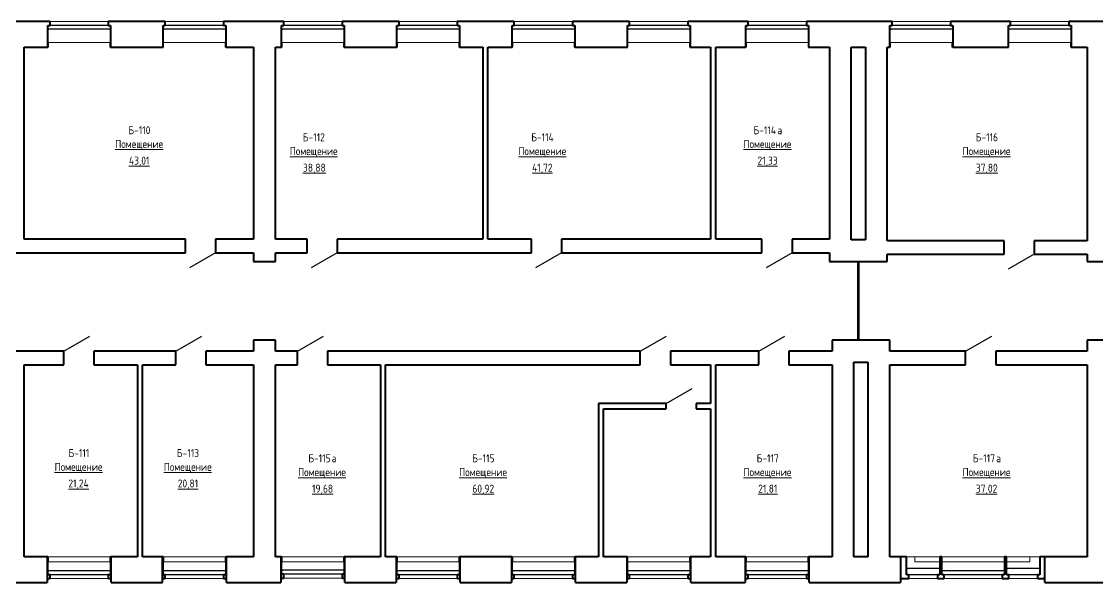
# Model space of a CAD drawing. Header units: millimetres. Extents: x -24 to 373619, y 275 to 149465.
# Drawn here: x 29731 to 63333, y 2775 to 20295 of the extents above; entities that cross this region are included whole.
import ezdxf

# ---------------------------------------------------------------- set-up
doc = ezdxf.new("R2010")
doc.units = ezdxf.units.MM
for name, color, linetype, lineweight in [('Двери', 7, 'Continuous', 18), ('Каркас_Импост', 7, 'Continuous', 30), ('Марки помещений', 7, 'Continuous', 18), ('Окна', 7, 'Continuous', 18), ('Остекление', 7, 'Continuous', 30), ('Панель', 7, 'Continuous', 30), ('Стены', 7, 'Continuous', 18), ('Стены разрез', 7, 'Continuous', 40)]:
    doc.layers.add(name, color=color, linetype=linetype, lineweight=lineweight)
doc.styles.add('GOST Common_1', font='GOST Common.ttf', dxfattribs={"width": 0.9, "height": 250})

# ---------------------------------------------------------------- blocks, each defined once
blk = doc.blocks.new('ИРНИТУ-Окно-ГОСТ23166-99_4_2_Створки - 1920 x 2350-934199-001_Весь этаж')
at = {"layer": 'Каркас_Импост'}
for p, q in [((-1018.1, 220), (941.9, 220)), ((-1018.1, 220), (-1018.1, 100)), ((-1018.1, 220), (-983.1, 220)), ((-1018.1, 100), (941.9, 100)), ((-1018.1, 100), (-983.1, 100)), ((941.9, 220), (906.9, 220)), ((941.9, 100), (906.9, 100)), ((941.9, 220), (941.9, 100))]:
    blk.add_line(p, q, dxfattribs=at)
blk = doc.blocks.new('ИРНИТУ-Окно-ГОСТ23166-99_4_2_Створки - 1920 x 2350-287669-001_Весь этаж')
at = {"layer": 'Каркас_Импост'}
for p, q in [((-1018.1, 210), (941.9, 210)), ((-1018.1, 210), (-1018.1, 90)), ((-1018.1, 210), (-983.1, 210)), ((-1018.1, 90), (941.9, 90)), ((-1018.1, 90), (-983.1, 90)), ((941.9, 210), (906.9, 210)), ((941.9, 90), (906.9, 90)), ((941.9, 210), (941.9, 90))]:
    blk.add_line(p, q, dxfattribs=at)
blk = doc.blocks.new('ИРНИТУ-Окно-ГОСТ23166-99_2_1_Створка - 1000 x 2350-1081117-001_Весь этаж')
at = {"layer": 'Каркас_Импост'}
for p, q in [((-1018.1, 220), (21.9, 220)), ((-1018.1, 220), (-1018.1, 20)), ((-1018.1, 220), (-983.1, 220)), ((-1018.1, 20), (21.9, 20)), ((-1018.1, 20), (-983.1, 20)), ((21.9, 220), (-13.1, 220)), ((21.9, 20), (-13.1, 20)), ((21.9, 220), (21.9, 20))]:
    blk.add_line(p, q, dxfattribs=at)
blk = doc.blocks.new('ИРНИТУ_Дверь_Однопольная_ДеревяннаяВнутренняя_филенчатая - 900х2080 без верха-1341253-001_Весь этаж')
at = {"layer": 'Панель'}
blk.add_line((-470, 210), (344, 680), dxfattribs=at)
blk = doc.blocks.new('ИРНИТУ_Дверь_Однопольная_ДеревяннаяВнутренняя_филенчатая - 900х2080 без верха-1341261-001_Весь этаж')
at = {"layer": 'Панель'}
blk.add_line((-470, 80), (344, 550), dxfattribs=at)
blk = doc.blocks.new('ИРНИТУ-Окно-ГОСТ23166-99_4_2_Створки - 1920 x 2350-415137-001_Весь этаж')
at = {"layer": 'Каркас_Импост'}
for p, q in [((-1018.1, -160), (941.9, -160)), ((-1018.1, -280), (-1018.1, -160)), ((-1018.1, -160), (-983.1, -160)), ((-1018.1, -280), (941.9, -280)), ((-1018.1, -280), (-983.1, -280)), ((941.9, -160), (906.9, -160)), ((941.9, -280), (906.9, -280)), ((941.9, -280), (941.9, -160))]:
    blk.add_line(p, q, dxfattribs=at)
blk = doc.blocks.new('Противодымная перегородка Тип2 - Противодымная перегородка Тип2-1192279-001_Весь этаж')
at = {"layer": 'Каркас_Импост'}
for p, q in [((-1128, 25), (-1228, 25)), ((-1228, 25), (-1228, -25)), ((-1128, 10), (-1128, 25)), ((-1018, 25), (-1118, 25)), ((-1118, 25), (-1118, 10)), ((-1018, 10), (-1018, 25)), ((-5, 25), (-105, 25)), ((-105, 25), (-105, 10)), ((-5, -25), (-5, 25)), ((105, 25), (5, 25)), ((5, 25), (5, -25)), ((105, 10), (105, 25)), ((1118, 25), (1018, 25)), ((1018, 25), (1018, 10)), ((1118, 10), (1118, 25)), ((1228, 25), (1128, 25)), ((1128, 25), (1128, 10)), ((1228, -25), (1228, 25)), ((-1228, -25), (-1128, -25)), ((-1128, -25), (-1128, -10)), ((-1118, -10), (-1118, -25)), ((-1118, -25), (-1018, -25)), ((-1018, -25), (-1018, -10)), ((-105, -10), (-105, -25)), ((-105, -25), (-5, -25)), ((5, -25), (105, -25)), ((105, -25), (105, -10)), ((1018, -10), (1018, -25)), ((1018, -25), (1118, -25)), ((1118, -25), (1118, -10)), ((1128, -10), (1128, -25)), ((1128, -25), (1228, -25))]:
    blk.add_line(p, q, dxfattribs=at)
at = {"layer": 'Каркас_Импост', "lineweight": 18}
for p, q in [((-1018, 25), (-105, 25)), ((105, 25), (1018, 25)), ((-105, -25), (-1018, -25)), ((1018, -25), (105, -25))]:
    blk.add_line(p, q, dxfattribs=at)
at = {"layer": 'Остекление', "lineweight": 18}
for p, q in [((-1128, 10), (-50, 10)), ((-1128, 10), (-1128, -10)), ((-50, -10), (-50, 10)), ((50, 10), (1128, 10)), ((50, 10), (50, -10)), ((1128, -10), (1128, 10)), ((-50, -10), (-1128, -10)), ((1128, -10), (50, -10))]:
    blk.add_line(p, q, dxfattribs=at)

msp = doc.modelspace()

# ---------------------------------------------------------------- linework, layer by layer
at = {"layer": 'Стены'}
for p, q in [((30621, 20295), (32441, 20295)), ((34221, 20295), (36041, 20295)), ((37921, 20295), (39741, 20295)), ((41521, 20295), (43341, 20295)), ((45121, 20295), (46941, 20295)), ((48721, 20295), (50541, 20295)), ((52421, 20295), (54241, 20295)), ((56921, 20295), (58741, 20295)), ((60621, 20295), (62441, 20295)), ((30570, 19495), (30551, 19495)), ((30570, 19495), (30570, 19645)), ((30570, 19645), (32490, 19645)), ((32490, 19645), (32490, 19495)), ((32511, 19495), (32490, 19495)), ((34170, 19495), (34151, 19495)), ((34170, 19495), (34170, 19645)), ((34170, 19645), (36090, 19645)), ((36090, 19645), (36090, 19495)), ((36111, 19495), (36090, 19495)), ((37870, 19495), (37851, 19495)), ((37870, 19495), (37870, 19645)), ((37870, 19645), (39790, 19645)), ((39790, 19645), (39790, 19495)), ((39811, 19495), (39790, 19495)), ((41470, 19495), (41451, 19495)), ((41470, 19495), (41470, 19645)), ((41470, 19645), (43390, 19645)), ((43390, 19645), (43390, 19495)), ((43411, 19495), (43390, 19495)), ((45070, 19495), (45051, 19495)), ((45070, 19495), (45070, 19645)), ((45070, 19645), (46990, 19645)), ((46990, 19645), (46990, 19495)), ((47011, 19495), (46990, 19495)), ((48670, 19495), (48651, 19495)), ((48670, 19495), (48670, 19645)), ((48670, 19645), (50590, 19645)), ((50590, 19645), (50590, 19495)), ((50611, 19495), (50590, 19495)), ((52375, 19495), (52351, 19495)), ((52375, 19495), (52375, 19645)), ((52375, 19645), (54295, 19645)), ((54295, 19645), (54295, 19495)), ((54311, 19495), (54295, 19495)), ((56870, 19495), (56851, 19495)), ((56870, 19495), (56870, 19645)), ((56870, 19645), (58790, 19645)), ((58790, 19645), (58790, 19495)), ((58811, 19495), (58790, 19495)), ((60570, 19495), (60551, 19495)), ((60570, 19495), (60570, 19645)), ((60570, 19645), (62490, 19645)), ((62490, 19645), (62490, 19495)), ((62511, 19495), (62490, 19495)), ((30551, 3575), (32511, 3575)), ((30571, 3425), (30571, 3575)), ((32491, 3425), (30571, 3425)), ((32491, 3575), (32491, 3425)), ((34151, 3575), (36111, 3575)), ((34171, 3425), (34171, 3575)), ((36091, 3425), (34171, 3425)), ((36091, 3575), (36091, 3425)), ((37851, 3575), (39811, 3575)), ((37871, 3425), (37871, 3575)), ((39791, 3425), (37871, 3425)), ((39791, 3575), (39791, 3425)), ((41451, 3575), (43411, 3575)), ((41471, 3425), (41471, 3575)), ((43391, 3425), (41471, 3425)), ((43391, 3575), (43391, 3425)), ((45051, 3575), (47011, 3575)), ((45071, 3425), (45071, 3575)), ((46991, 3425), (45071, 3425)), ((46991, 3575), (46991, 3425)), ((48651, 3575), (50611, 3575)), ((48671, 3425), (48671, 3575)), ((50591, 3425), (48671, 3425)), ((50591, 3575), (50591, 3425)), ((52351, 3575), (54311, 3575)), ((52371, 3425), (52371, 3575)), ((54291, 3425), (52371, 3425)), ((54291, 3575), (54291, 3425)), ((57371, 3575), (58411, 3575)), ((57626, 3425), (57626, 3575)), ((58411, 3425), (57626, 3425)), ((58471, 3575), (60431, 3575)), ((60431, 3425), (58471, 3425)), ((60491, 3575), (61531, 3575)), ((61226, 3425), (60491, 3425)), ((61226, 3575), (61226, 3425)), ((32441, 2895), (30621, 2895)), ((36041, 2895), (34221, 2895)), ((39741, 2915), (37921, 2915)), ((43341, 2895), (41521, 2895)), ((46941, 2895), (45121, 2895)), ((50541, 2895), (48721, 2895)), ((54241, 2895), (52421, 2895)), ((58341, 2895), (57441, 2895)), ((60361, 2895), (58541, 2895)), ((61461, 2895), (60561, 2895))]:
    msp.add_line(p, q, dxfattribs=at)
at = {"layer": 'Стены разрез'}
for p, q in [((30621, 20295), (29141, 20295)), ((30551, 19495), (30551, 20175)), ((30551, 20175), (30621, 20175)), ((30621, 20175), (30621, 20295)), ((34221, 20295), (32441, 20295)), ((32441, 20295), (32441, 20175)), ((32441, 20175), (32511, 20175)), ((32511, 20175), (32511, 19495)), ((34151, 19495), (34151, 20175)), ((34151, 20175), (34221, 20175)), ((34221, 20175), (34221, 20295)), ((37921, 20295), (36041, 20295)), ((36041, 20295), (36041, 20175)), ((36041, 20175), (36111, 20175)), ((36111, 20175), (36111, 19495)), ((37851, 19495), (37851, 20175)), ((37851, 20175), (37921, 20175)), ((37921, 20175), (37921, 20295)), ((41521, 20295), (39741, 20295)), ((39741, 20295), (39741, 20175)), ((39741, 20175), (39811, 20175)), ((39811, 20175), (39811, 19495)), ((41451, 19495), (41451, 20175)), ((41451, 20175), (41521, 20175)), ((41521, 20175), (41521, 20295)), ((45121, 20295), (43341, 20295)), ((43341, 20295), (43341, 20175)), ((43341, 20175), (43411, 20175)), ((43411, 20175), (43411, 19495)), ((45051, 19495), (45051, 20175)), ((45051, 20175), (45121, 20175)), ((45121, 20175), (45121, 20295)), ((48721, 20295), (46941, 20295)), ((46941, 20295), (46941, 20175)), ((46941, 20175), (47011, 20175)), ((47011, 20175), (47011, 19495)), ((48651, 19495), (48651, 20175)), ((48651, 20175), (48721, 20175)), ((48721, 20175), (48721, 20295)), ((52421, 20295), (50541, 20295)), ((50541, 20295), (50541, 20175)), ((50541, 20175), (50611, 20175)), ((50611, 20175), (50611, 19495)), ((52351, 19495), (52351, 20175)), ((52351, 20175), (52421, 20175)), ((52421, 20175), (52421, 20295)), ((56921, 20295), (54241, 20295)), ((54241, 20295), (54241, 20175)), ((54241, 20175), (54311, 20175)), ((54311, 20175), (54311, 19495)), ((56851, 19495), (56851, 20175)), ((56851, 20175), (56921, 20175)), ((56921, 20175), (56921, 20295)), ((60621, 20295), (58741, 20295)), ((58741, 20295), (58741, 20175)), ((58741, 20175), (58811, 20175)), ((58811, 20175), (58811, 19495)), ((60551, 19495), (60551, 20175)), ((60551, 20175), (60621, 20175)), ((60621, 20175), (60621, 20295)), ((63721, 20295), (62441, 20295)), ((62441, 20295), (62441, 20175)), ((62441, 20175), (62511, 20175)), ((62511, 20175), (62511, 19495)), ((29811, 19495), (30551, 19495)), ((29811, 13495), (29811, 19495)), ((32511, 19495), (34151, 19495)), ((36111, 19495), (36978, 19495)), ((36978, 19495), (36978, 13495)), ((37658, 19495), (37851, 19495)), ((37658, 13495), (37658, 19495)), ((39811, 19495), (41451, 19495)), ((43411, 19495), (44138, 19495)), ((44138, 19495), (44138, 13495)), ((44298, 19495), (45051, 19495)), ((44298, 13495), (44298, 19495)), ((47011, 19495), (48651, 19495)), ((50611, 19495), (51251, 19495)), ((51251, 19495), (51251, 13495)), ((51411, 19495), (52351, 19495)), ((51411, 13495), (51411, 19495)), ((54311, 19495), (54966, 19495)), ((54966, 19495), (54966, 13495)), ((55646, 19495), (56086, 19495)), ((55646, 13476), (55646, 19495)), ((56086, 19495), (56086, 13476)), ((56766, 19495), (56851, 19495)), ((56766, 13447), (56766, 19495)), ((58811, 19495), (60551, 19495)), ((62511, 19495), (63016, 19495)), ((63016, 19495), (63016, 13447)), ((34848, 13495), (29811, 13495)), ((34848, 13075), (34848, 13495)), ((36978, 13495), (35788, 13495)), ((35788, 13495), (35788, 13075)), ((38648, 13495), (37658, 13495)), ((38648, 13075), (38648, 13495)), ((44138, 13495), (39588, 13495)), ((39588, 13495), (39588, 13075)), ((45656, 13495), (44298, 13495)), ((45656, 13075), (45656, 13495)), ((51251, 13495), (46596, 13495)), ((46596, 13495), (46596, 13075)), ((52856, 13495), (51411, 13495)), ((52856, 13075), (52856, 13495)), ((54966, 13495), (53796, 13495)), ((53796, 13495), (53796, 13075)), ((56086, 13476), (55646, 13476)), ((60416, 13447), (56766, 13447)), ((60416, 13027), (60416, 13447)), ((63016, 13447), (61356, 13447)), ((61356, 13447), (61356, 13027)), ((28588, 13075), (34848, 13075)), ((35788, 13075), (36978, 13075)), ((36978, 13075), (36978, 12796)), ((36978, 12796), (37658, 12796)), ((37658, 13075), (38648, 13075)), ((37658, 12796), (37658, 13075)), ((39588, 13075), (45656, 13075)), ((46596, 13075), (52856, 13075)), ((53796, 13075), (54966, 13075)), ((54966, 13075), (54966, 12796)), ((54966, 12796), (56766, 12796)), ((56766, 12796), (56766, 13027)), ((56766, 13027), (60416, 13027)), ((61356, 13027), (63016, 13027)), ((63016, 13027), (63016, 12796)), ((63016, 12796), (63696, 12796)), ((36978, 10340), (36978, 9995)), ((37658, 10340), (36978, 10340)), ((37658, 9995), (37658, 10340)), ((56846, 10340), (55046, 10340)), ((55046, 10340), (55046, 9995)), ((56846, 9995), (56846, 10340)), ((63016, 10340), (63016, 9995)), ((63696, 10340), (63016, 10340)), ((31048, 9995), (28788, 9995)), ((31048, 9575), (31048, 9995)), ((34548, 9995), (31988, 9995)), ((31988, 9995), (31988, 9575)), ((34548, 9575), (34548, 9995)), ((36978, 9995), (35488, 9995)), ((35488, 9995), (35488, 9575)), ((38348, 9995), (37658, 9995)), ((38348, 9575), (38348, 9995)), ((49056, 9995), (39288, 9995)), ((39288, 9995), (39288, 9575)), ((49056, 9575), (49056, 9995)), ((52756, 9995), (49996, 9995)), ((49996, 9995), (49996, 9575)), ((52756, 9575), (52756, 9995)), ((55046, 9995), (53696, 9995)), ((53696, 9995), (53696, 9575)), ((59216, 9995), (56846, 9995)), ((59216, 9575), (59216, 9995)), ((63016, 9995), (60156, 9995)), ((60156, 9995), (60156, 9575)), ((29811, 9575), (31048, 9575)), ((29811, 3575), (29811, 9575)), ((31988, 9575), (33351, 9575)), ((33351, 9575), (33351, 3575)), ((33511, 9575), (34548, 9575)), ((33511, 3575), (33511, 9575)), ((35488, 9575), (36978, 9575)), ((36978, 9575), (36978, 3575)), ((37658, 9575), (38348, 9575)), ((37658, 3575), (37658, 9575)), ((39288, 9575), (40938, 9575)), ((40938, 9575), (40938, 3575)), ((41098, 9575), (49056, 9575)), ((41098, 3575), (41098, 9575)), ((49996, 9575), (51251, 9575)), ((51251, 9575), (51251, 8360)), ((51411, 9575), (52756, 9575)), ((51411, 3575), (51411, 9575)), ((53696, 9575), (55046, 9575)), ((55046, 9575), (55046, 3575)), ((55726, 3575), (55726, 9660)), ((55726, 9660), (56166, 9660)), ((56166, 9660), (56166, 3575)), ((56846, 3575), (56846, 9575)), ((56846, 9575), (59216, 9575)), ((60156, 9575), (63016, 9575)), ((63016, 9575), (63016, 3575)), ((47751, 8360), (47751, 3575)), ((49861, 8360), (47751, 8360)), ((47911, 3575), (47911, 8200)), ((47911, 8200), (49861, 8200)), ((49861, 8200), (49861, 8360)), ((51251, 8360), (50801, 8360)), ((50801, 8360), (50801, 8200)), ((50801, 8200), (51251, 8200)), ((51251, 8200), (51251, 3575)), ((30551, 3575), (29811, 3575)), ((30531, 3575), (30531, 2775)), ((30551, 3015), (30551, 3575)), ((33351, 3575), (32511, 3575)), ((32511, 3575), (32511, 3015)), ((32531, 2775), (32531, 3575)), ((34151, 3575), (33511, 3575)), ((34131, 2775), (34131, 3575)), ((34131, 3575), (34131, 2895)), ((34151, 3015), (34151, 3575)), ((36978, 3575), (36111, 3575)), ((36111, 3575), (36111, 3015)), ((36131, 2775), (36131, 3575)), ((37851, 3575), (37658, 3575)), ((37831, 3575), (37831, 2775)), ((37851, 3035), (37851, 3575)), ((40938, 3575), (39811, 3575)), ((39811, 3575), (39811, 3035)), ((39831, 2775), (39831, 3575)), ((41451, 3575), (41098, 3575)), ((41431, 3575), (41431, 2775)), ((41451, 3015), (41451, 3575)), ((45051, 3575), (43411, 3575)), ((43411, 3575), (43411, 3015)), ((43431, 2775), (43431, 3575)), ((45031, 3575), (45031, 2775)), ((45051, 3015), (45051, 3575)), ((47751, 3575), (47011, 3575)), ((47011, 3575), (47011, 3015)), ((47031, 2775), (47031, 3575)), ((48651, 3575), (47911, 3575)), ((48631, 3575), (48631, 2775)), ((48651, 3015), (48651, 3575)), ((51251, 3575), (50611, 3575)), ((50611, 3575), (50611, 3015)), ((50631, 2775), (50631, 3575)), ((52351, 3575), (51411, 3575)), ((52331, 3575), (52331, 2775)), ((52351, 3015), (52351, 3575)), ((55046, 3575), (54311, 3575)), ((54311, 3575), (54311, 3015)), ((54331, 2775), (54331, 3575)), ((56166, 3575), (55726, 3575)), ((57371, 3575), (56846, 3575)), ((57186, 3575), (57186, 2775)), ((57371, 3015), (57371, 3575)), ((58471, 3575), (58411, 3575)), ((58411, 3575), (58411, 3015)), ((58471, 3015), (58471, 3575)), ((60491, 3575), (60431, 3575)), ((60431, 3575), (60431, 3015)), ((60491, 3015), (60491, 3575)), ((63016, 3575), (61531, 3575)), ((61531, 3575), (61531, 3015)), ((61686, 2775), (61686, 3575)), ((37921, 3035), (37851, 3035)), ((37921, 2915), (37921, 3035)), ((39811, 3035), (39741, 3035)), ((39741, 3035), (39741, 2915)), ((29231, 2775), (30531, 2775)), ((30531, 2895), (30621, 2895)), ((30621, 3015), (30551, 3015)), ((30621, 2895), (30621, 3015)), ((32511, 3015), (32441, 3015)), ((32441, 3015), (32441, 2895)), ((32441, 2895), (32531, 2895)), ((32531, 2775), (34131, 2775)), ((34131, 2895), (34221, 2895)), ((34221, 3015), (34151, 3015)), ((34221, 2895), (34221, 3015)), ((36111, 3015), (36041, 3015)), ((36041, 3015), (36041, 2895)), ((36041, 2895), (36131, 2895)), ((36131, 2775), (37831, 2775)), ((37831, 2915), (37921, 2915)), ((39741, 2915), (39831, 2915)), ((39831, 2775), (41431, 2775)), ((41431, 2895), (41521, 2895)), ((41521, 3015), (41451, 3015)), ((41521, 2895), (41521, 3015)), ((43411, 3015), (43341, 3015)), ((43341, 3015), (43341, 2895)), ((43341, 2895), (43431, 2895)), ((43431, 2775), (45031, 2775)), ((45031, 2895), (45121, 2895)), ((45121, 3015), (45051, 3015)), ((45121, 2895), (45121, 3015)), ((47011, 3015), (46941, 3015)), ((46941, 3015), (46941, 2895)), ((46941, 2895), (47031, 2895)), ((47031, 2775), (48631, 2775)), ((48631, 2895), (48721, 2895)), ((48721, 3015), (48651, 3015)), ((48721, 2895), (48721, 3015)), ((50611, 3015), (50541, 3015)), ((50541, 3015), (50541, 2895)), ((50541, 2895), (50631, 2895)), ((50631, 2775), (52331, 2775)), ((52331, 2895), (52421, 2895)), ((52421, 3015), (52351, 3015)), ((52421, 2895), (52421, 3015)), ((54311, 3015), (54241, 3015)), ((54241, 3015), (54241, 2895)), ((54241, 2895), (54331, 2895)), ((54331, 2775), (57186, 2775)), ((57186, 2895), (57441, 2895)), ((57441, 3015), (57371, 3015)), ((57441, 2895), (57441, 3015)), ((58411, 3015), (58341, 3015)), ((58341, 3015), (58341, 2895)), ((58341, 2895), (58541, 2895)), ((58541, 3015), (58471, 3015)), ((58541, 2895), (58541, 3015)), ((60431, 3015), (60361, 3015)), ((60361, 3015), (60361, 2895)), ((60361, 2895), (60561, 2895)), ((60561, 3015), (60491, 3015)), ((60561, 2895), (60561, 3015)), ((61531, 3015), (61461, 3015)), ((61461, 3015), (61461, 2895)), ((61461, 2895), (61686, 2895)), ((61686, 2775), (63696, 2775))]:
    msp.add_line(p, q, dxfattribs=at)

# ---------------------------------------------------------------- block references
at = {"layer": 'Двери'}
for name, p, rotation in [('ИРНИТУ_Дверь_Однопольная_ДеревяннаяВнутренняя_филенчатая - 900х2080 без верха-1341253-001_Весь этаж', (35318, 13285), 180), ('ИРНИТУ_Дверь_Однопольная_ДеревяннаяВнутренняя_филенчатая - 900х2080 без верха-1341253-001_Весь этаж', (39118, 13285), 180), ('ИРНИТУ_Дверь_Однопольная_ДеревяннаяВнутренняя_филенчатая - 900х2080 без верха-1341253-001_Весь этаж', (46126, 13285), 180), ('ИРНИТУ_Дверь_Однопольная_ДеревяннаяВнутренняя_филенчатая - 900х2080 без верха-1341253-001_Весь этаж', (53326, 13285), 180), ('Противодымная перегородка Тип2 - Противодымная перегородка Тип2-1192279-001_Весь этаж', (55866, 11568), 270), ('ИРНИТУ_Дверь_Однопольная_ДеревяннаяВнутренняя_филенчатая - 900х2080 без верха-1341253-001_Весь этаж', (60886, 13237), 180)]:
    msp.add_blockref(name, p, dxfattribs=dict(at, rotation=rotation))
for name, p in [('ИРНИТУ_Дверь_Однопольная_ДеревяннаяВнутренняя_филенчатая - 900х2080 без верха-1341253-001_Весь этаж', (31518, 9785)), ('ИРНИТУ_Дверь_Однопольная_ДеревяннаяВнутренняя_филенчатая - 900х2080 без верха-1341253-001_Весь этаж', (35018, 9785)), ('ИРНИТУ_Дверь_Однопольная_ДеревяннаяВнутренняя_филенчатая - 900х2080 без верха-1341253-001_Весь этаж', (38818, 9785)), ('ИРНИТУ_Дверь_Однопольная_ДеревяннаяВнутренняя_филенчатая - 900х2080 без верха-1341253-001_Весь этаж', (49526, 9785)), ('ИРНИТУ_Дверь_Однопольная_ДеревяннаяВнутренняя_филенчатая - 900х2080 без верха-1341253-001_Весь этаж', (53226, 9785)), ('ИРНИТУ_Дверь_Однопольная_ДеревяннаяВнутренняя_филенчатая - 900х2080 без верха-1341253-001_Весь этаж', (59686, 9785)), ('ИРНИТУ_Дверь_Однопольная_ДеревяннаяВнутренняя_филенчатая - 900х2080 без верха-1341261-001_Весь этаж', (50331, 8280))]:
    msp.add_blockref(name, p, dxfattribs=at)
at = {"layer": 'Окна', "rotation": 180}
for name, p in [('ИРНИТУ-Окно-ГОСТ23166-99_4_2_Створки - 1920 x 2350-415137-001_Весь этаж', (31493, 19895)), ('ИРНИТУ-Окно-ГОСТ23166-99_4_2_Створки - 1920 x 2350-415137-001_Весь этаж', (35093, 19895)), ('ИРНИТУ-Окно-ГОСТ23166-99_4_2_Створки - 1920 x 2350-415137-001_Весь этаж', (38793, 19895)), ('ИРНИТУ-Окно-ГОСТ23166-99_4_2_Створки - 1920 x 2350-415137-001_Весь этаж', (42393, 19895)), ('ИРНИТУ-Окно-ГОСТ23166-99_4_2_Створки - 1920 x 2350-415137-001_Весь этаж', (45993, 19895)), ('ИРНИТУ-Окно-ГОСТ23166-99_4_2_Створки - 1920 x 2350-415137-001_Весь этаж', (49593, 19895)), ('ИРНИТУ-Окно-ГОСТ23166-99_4_2_Створки - 1920 x 2350-415137-001_Весь этаж', (53293, 19895)), ('ИРНИТУ-Окно-ГОСТ23166-99_4_2_Створки - 1920 x 2350-415137-001_Весь этаж', (57793, 19895)), ('ИРНИТУ-Окно-ГОСТ23166-99_4_2_Створки - 1920 x 2350-415137-001_Весь этаж', (61493, 19895)), ('ИРНИТУ-Окно-ГОСТ23166-99_4_2_Створки - 1920 x 2350-934199-001_Весь этаж', (31493, 3235)), ('ИРНИТУ-Окно-ГОСТ23166-99_4_2_Створки - 1920 x 2350-934199-001_Весь этаж', (35093, 3235)), ('ИРНИТУ-Окно-ГОСТ23166-99_4_2_Створки - 1920 x 2350-287669-001_Весь этаж', (38793, 3245)), ('ИРНИТУ-Окно-ГОСТ23166-99_4_2_Створки - 1920 x 2350-934199-001_Весь этаж', (42393, 3235)), ('ИРНИТУ-Окно-ГОСТ23166-99_4_2_Створки - 1920 x 2350-934199-001_Весь этаж', (45993, 3235)), ('ИРНИТУ-Окно-ГОСТ23166-99_4_2_Створки - 1920 x 2350-934199-001_Весь этаж', (49593, 3235)), ('ИРНИТУ-Окно-ГОСТ23166-99_4_2_Створки - 1920 x 2350-934199-001_Весь этаж', (53293, 3235)), ('ИРНИТУ-Окно-ГОСТ23166-99_2_1_Створка - 1000 x 2350-1081117-001_Весь этаж', (57393, 3235)), ('ИРНИТУ-Окно-ГОСТ23166-99_4_2_Створки - 1920 x 2350-934199-001_Весь этаж', (59413, 3235)), ('ИРНИТУ-Окно-ГОСТ23166-99_2_1_Створка - 1000 x 2350-1081117-001_Весь этаж', (60513, 3235))]:
    msp.add_blockref(name, p, dxfattribs=at)

# ---------------------------------------------------------------- texts
at = {"layer": 'Марки помещений', "lineweight": 9, "char_height": 250, "attachment_point": 1, "style": 'GOST Common_1'}
for s, insert, width in [('\\fGOST Common|b0|i0|c204|p34|;\\W.9;Б', (33068, 17026), 216.46), ('-110', (33247, 17026), 663.8), ('\\fGOST Common|b0|i0|c204|p34|;\\W.9;Б', (38518, 16805), 216.46), ('-112', (38697, 16805), 663.8), ('\\fGOST Common|b0|i0|c204|p34|;\\W.9;Б', (45651, 16805), 216.46), ('-114', (45829, 16805), 685.44), ('\\fGOST Common|b0|i0|c204|p34|;\\W.9;Б', (52591, 17026), 216.46), ('-114', (52770, 17026), 685.44), ('\\fGOST Common|b0|i0|c204|p34|;\\W.9;а', (53335, 17026), 216.46), ('\\fGOST Common|b0|i0|c204|p34|;\\W.9;Б', (59532, 16805), 216.46), ('-116', (59711, 16805), 663.8), ('\\LПомещение', (32658, 16595), 1875.95), ('\\LПомещение', (52278, 16595), 1875.95), ('\\LПомещение', (38107, 16374), 1875.95), ('\\LПомещение', (45248, 16374), 1875.95), ('\\LПомещение', (59121, 16374), 1875.95), ('\\L43,01', (33086, 16076), 836.96), ('\\L38,88', (38521, 15855), 873.04), ('\\L41,72', (45677, 15855), 836.96), ('\\L21,33', (52716, 16076), 815.32), ('\\L37,80', (59535, 15855), 873.04), ('\\fGOST Common|b0|i0|c204|p34|;\\W.9;Б', (31200, 6942), 216.46), ('-111', (31378, 6942), 606.08), ('\\fGOST Common|b0|i0|c204|p34|;\\W.9;Б', (34584, 6942), 216.46), ('-113', (34763, 6942), 663.8), ('\\fGOST Common|b0|i0|c204|p34|;\\W.9;Б', (38689, 6780), 216.46), ('-115', (38867, 6780), 663.8), ('\\fGOST Common|b0|i0|c204|p34|;\\W.9;Б', (43807, 6780), 216.46), ('-115', (43986, 6780), 663.8), ('\\fGOST Common|b0|i0|c204|p34|;\\W.9;Б', (52689, 6780), 216.46), ('-117', (52868, 6780), 663.8), ('\\fGOST Common|b0|i0|c204|p34|;\\W.9;Б', (59443, 6780), 216.46), ('-117', (59622, 6780), 663.8), ('\\LПомещение', (30765, 6510), 1875.95), ('\\LПомещение', (34174, 6510), 1875.95), ('\\fGOST Common|b0|i0|c204|p34|;\\W.9;а', (39415, 6780), 216.46), ('\\fGOST Common|b0|i0|c204|p34|;\\W.9;а', (60169, 6780), 216.46), ('\\LПомещение', (38367, 6348), 1875.95), ('\\LПомещение', (43396, 6348), 1875.95), ('\\LПомещение', (52278, 6348), 1875.95), ('\\LПомещение', (59121, 6348), 1875.95), ('\\L21,24', (31194, 5992), 836.96), ('\\L20,81', (34611, 5992), 815.32), ('\\L19,68', (38805, 5830), 815.32), ('\\L60,92', (43810, 5830), 873.04), ('\\L21,81', (52740, 5830), 757.59), ('\\L37,02', (59535, 5830), 873.04)]:
    msp.add_mtext(s, dxfattribs=dict(at, insert=insert, width=width))

doc.saveas('drawing.dxf')
